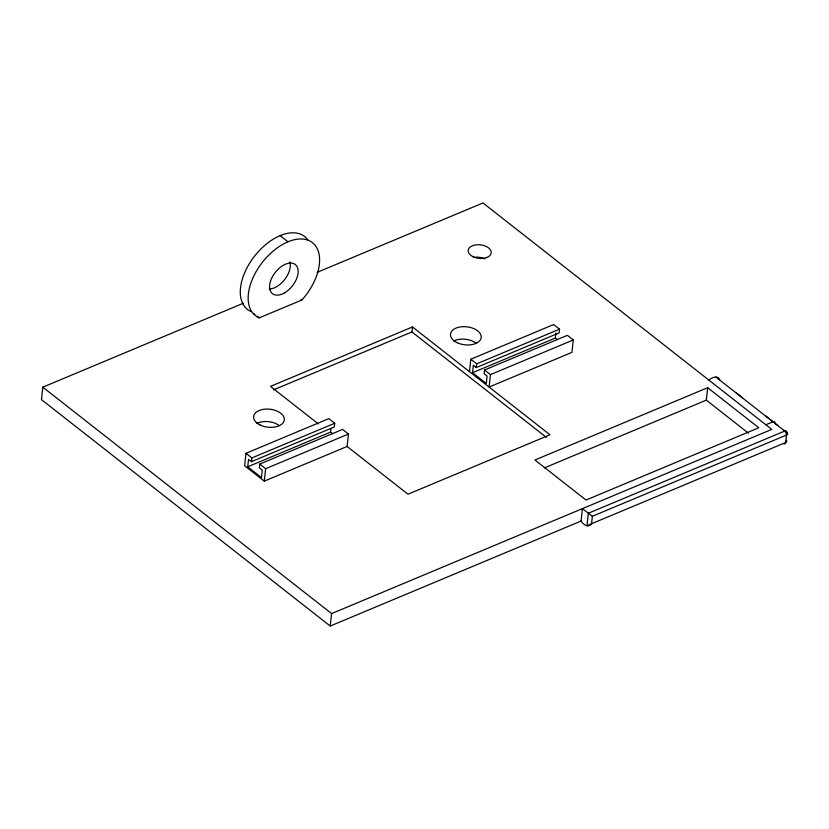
<?xml version="1.0" encoding="UTF-8"?>
<svg xmlns="http://www.w3.org/2000/svg" width="829" height="829" viewBox="0 0 829 829"><rect width="100%" height="100%" fill="white"/><g stroke="black" fill="none" stroke-linecap="round" stroke-linejoin="round"><path stroke-width="1.24" d="M243.218 303.3L42.818 387.164L41.45 399.599L330.222 626.04L581.067 521.058C583.689 525.13 588.517 528.187 591.564 523.741L785.612 442.541A3.088 1.813 6.3 0 0 786.338 440.303M347.102 446.468L348.47 434.033L342.574 429.412L259.757 464.074L259.342 467.805L262.285 470.116L261.467 477.577L247.716 466.789L248.534 459.339L251.477 461.649L334.305 426.987L334.719 423.256L328.823 418.635L246.006 453.297L244.628 465.722L264.275 481.131L347.102 446.468L407.992 494.219L549.99 434.8L412.479 326.968L270.482 386.387L318.295 423.888M251.477 461.649L251.892 457.919L246.006 453.297M264.275 481.131L265.643 468.696L259.757 464.074M332.502 433.671L330.543 432.127L330.947 428.396M330.222 626.04L331.59 613.605L42.818 387.164M546.384 437.38L411.93 331.942L412.479 326.968M469.442 371.641L470.82 359.216L553.648 324.553L559.534 329.175L559.129 332.906L476.302 367.558L473.349 365.247L472.53 372.708L486.281 383.495L487.1 376.034L484.157 373.724L484.571 369.993L567.399 335.33L573.285 339.952L571.917 352.387L489.089 387.05L490.457 374.615L484.571 369.993M476.302 367.558L476.706 363.838L470.82 359.216M557.316 339.589L555.357 338.045L555.907 333.071M581.067 521.058L582.435 508.633L592.279 516.208M591.564 523.741L592.362 516.27L786.441 435.08A3.088 1.813 6.3 0 0 786.845 432.551L783.892 430.241M748.38 433.111L706.318 400.138L707.686 387.703L534.933 460.002L586.01 500.042L758.763 427.754L707.686 387.703M786.566 435.038L785.612 442.541A3.088 1.72 67.3 0 1 783.737 443.722M317.175 272.347L482.986 202.96L771.758 429.401L331.59 613.605M259.29 317.839L301.88 300.015A46.32 27.264 -51.9 0 0 312.906 243.011A46.32 27.264 -51.9 0 0 260.389 264.99A46.32 27.264 -51.9 0 0 259.29 317.839L257.322 316.305M273.518 389.868L411.93 331.942M251.892 457.919L334.719 423.256M476.706 363.838L559.534 329.175M247.716 466.789L330.543 432.127M472.53 372.708L555.357 338.045M265.643 468.696L348.47 434.033M490.457 374.615L573.285 339.952M708.899 380.107C711.665 377.527 717.769 374.946 719.748 379.537M544.29 467.939L706.318 400.138M765.861 424.78L772.96 421.806A3.088 1.813 -51.9 0 1 775.053 423.308L778.006 425.619M590.528 524.187L586.963 525.679L588.331 513.255L784.752 431.049A3.088 1.813 -51.9 0 1 786.845 432.551M736.349 392.956L742.463 397.744M765.892 416.117L768.939 418.51M770.98 420.116L773.022 421.712M715.997 377.143L784.752 431.049A3.088 1.72 67.3 0 1 786.441 435.08M280.14 235.643L287.995 241.799M300.896 299.248L301.88 300.015M253.881 313.611L254.866 314.378M251.425 311.683A46.32 27.264 -51.9 0 1 254.741 255.892A46.32 27.264 -51.9 0 1 307.984 240.089M289.829 261.923A18.528 10.901 -51.9 0 1 284.896 279.28A18.528 10.901 -51.9 0 1 269.259 288.989M256.752 423.422A15.44 9.057 6.3 0 1 279.425 425.691M453.639 341.02A15.44 9.057 6.3 0 1 476.312 343.299M473.67 257.456A11.575 6.787 6.3 0 1 484.81 258.866M284.492 292.886A18.528 10.901 -51.9 0 0 295.943 265.083A18.528 10.901 -51.9 0 0 271.207 279.321A18.528 10.901 -51.9 0 0 284.492 292.886M260.078 424.987A15.44 9.057 6.3 0 0 284.274 420.158A15.44 9.057 6.3 0 0 262.544 409.495A15.44 9.057 6.3 0 0 260.078 424.987M456.966 342.595A15.44 9.057 6.3 0 0 481.172 337.766A15.44 9.057 6.3 0 0 459.432 327.092A15.44 9.057 6.3 0 0 456.966 342.595M473.017 256.679A11.575 6.787 6.3 0 0 491.162 253.052A11.575 6.787 6.3 0 0 474.862 245.052A11.575 6.787 6.3 0 0 473.017 256.679"/></g></svg>
